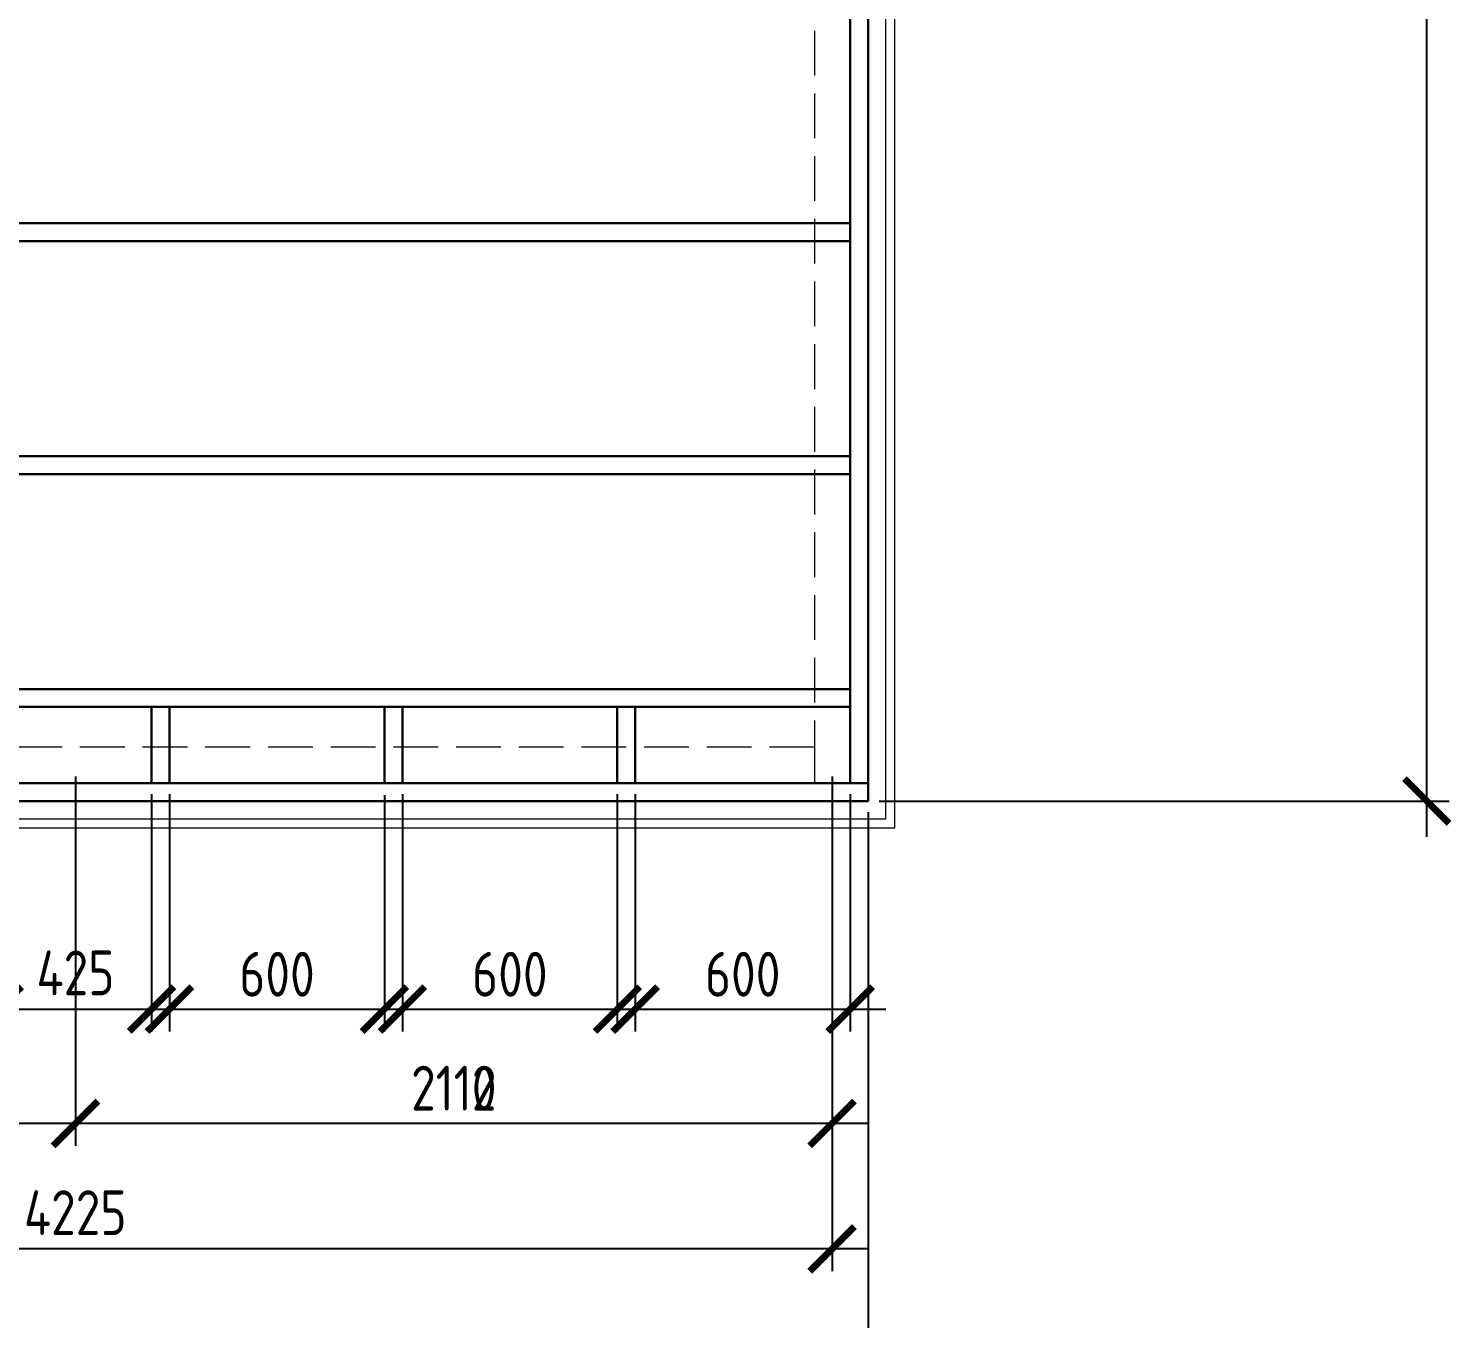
# Model space of a CAD drawing. Header units: millimetres. Extents: x 743280 to 1140305, y -337608 to -106611.
# Drawn here: x 983734 to 987707, y -287185 to -283584 of the extents above; entities that cross this region are included whole.
import ezdxf

# ---------------------------------------------------------------- set-up
doc = ezdxf.new("R2010")
doc.units = ezdxf.units.MM
doc.header["$PDMODE"] = 35
doc.linetypes.add('GOST2.303 4', pattern=[7, 5, -2, 0])
doc.layers.get('Defpoints').update_dxf_attribs({"color": 9})
for name, color, linetype, lineweight in [('НЕВИДИМЫЕ', 6, 'GOST2.303 4', 13), ('ОСНОВНЫЕ', 7, 'Continuous', 30), ('РАЗМЕРЫ', 42, 'Continuous', 13), ('СПДС_РАЗМЕРЫ', 42, 'Continuous', 13)]:
    doc.layers.add(name, color=color, linetype=linetype, lineweight=lineweight)
doc.styles.add('GOST 2.304', font='CS_Gost2304.shx')
doc.dimstyles.new('СПДС', dxfattribs={"dimtxt": 2.5, "dimasz": 2.5, "dimexe": 1.25, "dimexo": 0.625, "dimtad": 1, "dimdec": 0, "dimtxsty": 'GOST 2.304', "dimblk": 'ARCHTICK', "dimblk1": 'ARCHTICK', "dimblk2": 'ARCHTICK', "dimcen": 2.5, "dimdle": 2, "dimadec": 0, "dimazin": 2, "dimtfac": 0.75, "dimtdec": 4, "dimtmove": 1, "dimatfit": 3, "dimfxl": 1, "dimtolj": 1, "dimarcsym": 1})

# ---------------------------------------------------------------- blocks, each defined once
blk = doc.blocks.new('_ArchTick')
at = {"color": 0, "linetype": 'ByBlock', "const_width": 0.15}
blk.add_lwpolyline([(-0.5, -0.5), (0.5, 0.5)], dxfattribs=at)
blk = doc.blocks.new('*D298')
at = {"layer": 'Defpoints', "color": 0, "transparency": 16777216}
for p in [(981752.7, -285640.2), (985977.7, -285640.2), (981752.7, -286990.2)]:
    blk.add_point(p, dxfattribs=at)
at = {"layer": 'РАЗМЕРЫ', "color": 0, "lineweight": -2, "transparency": 16777216}
for p, q in [((981752.7, -285671.4), (981752.7, -287052.7)), ((985977.7, -285671.4), (985977.7, -287052.7)), ((986077.7, -286990.2), (981652.7, -286990.2))]:
    blk.add_line(p, q, dxfattribs=at)
at = {"layer": 'РАЗМЕРЫ', "color": 0, "lineweight": -2, "transparency": 16777216, "xscale": 125, "yscale": 125, "zscale": 125, "rotation": 180}
blk.add_blockref('_ArchTick', (981752.7, -286990.2), dxfattribs=at)
at = {"layer": 'РАЗМЕРЫ', "color": 0, "lineweight": -2, "transparency": 16777216, "xscale": 125, "yscale": 125, "zscale": 125}
blk.add_blockref('_ArchTick', (985977.7, -286990.2), dxfattribs=at)
at = {"layer": 'РАЗМЕРЫ', "color": 0, "transparency": 16777216, "insert": (983865.2, -286889), "char_height": 125, "attachment_point": 5, "style": 'GOST 2.304'}
blk.add_mtext('\\A1;4225', dxfattribs=at)
blk = doc.blocks.new('*D299')
at = {"layer": 'Defpoints', "color": 0, "transparency": 16777216}
for p in [(981752.7, -285640.2), (983865.7, -285640.2), (981752.7, -286640.2)]:
    blk.add_point(p, dxfattribs=at)
at = {"layer": 'РАЗМЕРЫ', "color": 0, "lineweight": -2, "transparency": 16777216}
for p, q in [((981752.7, -285671.4), (981752.7, -286702.7)), ((983865.7, -285671.4), (983865.7, -286702.7)), ((983965.7, -286640.2), (981652.7, -286640.2))]:
    blk.add_line(p, q, dxfattribs=at)
at = {"layer": 'РАЗМЕРЫ', "color": 0, "lineweight": -2, "transparency": 16777216, "xscale": 125, "yscale": 125, "zscale": 125, "rotation": 180}
blk.add_blockref('_ArchTick', (981752.7, -286640.2), dxfattribs=at)
at = {"layer": 'РАЗМЕРЫ', "color": 0, "lineweight": -2, "transparency": 16777216, "xscale": 125, "yscale": 125, "zscale": 125}
blk.add_blockref('_ArchTick', (983865.7, -286640.2), dxfattribs=at)
at = {"layer": 'РАЗМЕРЫ', "color": 0, "transparency": 16777216, "insert": (982809.2, -286539), "char_height": 125, "attachment_point": 5, "style": 'GOST 2.304'}
blk.add_mtext('\\A1;2115', dxfattribs=at)
blk = doc.blocks.new('*D300')
at = {"layer": 'Defpoints', "color": 0, "transparency": 16777216}
for p in [(983865.7, -285640.2), (985977.7, -285640.2), (983865.7, -286640.2)]:
    blk.add_point(p, dxfattribs=at)
at = {"layer": 'РАЗМЕРЫ', "color": 0, "lineweight": -2, "transparency": 16777216}
for p, q in [((983865.7, -285671.4), (983865.7, -286702.7)), ((985977.7, -285671.4), (985977.7, -286702.7)), ((986077.7, -286640.2), (983765.7, -286640.2))]:
    blk.add_line(p, q, dxfattribs=at)
at = {"layer": 'РАЗМЕРЫ', "color": 0, "lineweight": -2, "transparency": 16777216, "xscale": 125, "yscale": 125, "zscale": 125, "rotation": 180}
blk.add_blockref('_ArchTick', (983865.7, -286640.2), dxfattribs=at)
at = {"layer": 'РАЗМЕРЫ', "color": 0, "lineweight": -2, "transparency": 16777216, "xscale": 125, "yscale": 125, "zscale": 125}
blk.add_blockref('_ArchTick', (985977.7, -286640.2), dxfattribs=at)
at = {"layer": 'РАЗМЕРЫ', "color": 0, "transparency": 16777216, "insert": (984921.7, -286541.6), "char_height": 125, "attachment_point": 5, "style": 'GOST 2.304'}
blk.add_mtext('\\A1;2110', dxfattribs=at)
blk = doc.blocks.new('*D305')
at = {"layer": 'Defpoints', "color": 0, "transparency": 16777216}
for p in [(981752.7, -285640.2), (985977.7, -285640.2), (981752.7, -286990.2)]:
    blk.add_point(p, dxfattribs=at)
at = {"layer": 'РАЗМЕРЫ', "color": 0, "lineweight": -2, "transparency": 16777216}
for p, q in [((981752.7, -285671.4), (981752.7, -287052.7)), ((985977.7, -285671.4), (985977.7, -287052.7)), ((986077.7, -286990.2), (981652.7, -286990.2))]:
    blk.add_line(p, q, dxfattribs=at)
at = {"layer": 'РАЗМЕРЫ', "color": 0, "lineweight": -2, "transparency": 16777216, "xscale": 125, "yscale": 125, "zscale": 125, "rotation": 180}
blk.add_blockref('_ArchTick', (981752.7, -286990.2), dxfattribs=at)
at = {"layer": 'РАЗМЕРЫ', "color": 0, "lineweight": -2, "transparency": 16777216, "xscale": 125, "yscale": 125, "zscale": 125}
blk.add_blockref('_ArchTick', (985977.7, -286990.2), dxfattribs=at)
at = {"layer": 'РАЗМЕРЫ', "color": 0, "transparency": 16777216, "insert": (983865.2, -286889), "char_height": 125, "attachment_point": 5, "style": 'GOST 2.304'}
blk.add_mtext('\\A1;4225', dxfattribs=at)
blk = doc.blocks.new('*D306')
at = {"layer": 'Defpoints', "color": 0, "transparency": 16777216}
for p in [(981752.7, -285640.2), (983865.7, -285640.2), (981752.7, -286640.2)]:
    blk.add_point(p, dxfattribs=at)
at = {"layer": 'РАЗМЕРЫ', "color": 0, "lineweight": -2, "transparency": 16777216}
for p, q in [((981752.7, -285671.4), (981752.7, -286702.7)), ((983865.7, -285671.4), (983865.7, -286702.7)), ((983965.7, -286640.2), (981652.7, -286640.2))]:
    blk.add_line(p, q, dxfattribs=at)
at = {"layer": 'РАЗМЕРЫ', "color": 0, "lineweight": -2, "transparency": 16777216, "xscale": 125, "yscale": 125, "zscale": 125, "rotation": 180}
blk.add_blockref('_ArchTick', (981752.7, -286640.2), dxfattribs=at)
at = {"layer": 'РАЗМЕРЫ', "color": 0, "lineweight": -2, "transparency": 16777216, "xscale": 125, "yscale": 125, "zscale": 125}
blk.add_blockref('_ArchTick', (983865.7, -286640.2), dxfattribs=at)
at = {"layer": 'РАЗМЕРЫ', "color": 0, "transparency": 16777216, "insert": (982809.2, -286539), "char_height": 125, "attachment_point": 5, "style": 'GOST 2.304'}
blk.add_mtext('\\A1;2113', dxfattribs=at)
blk = doc.blocks.new('*D307')
at = {"layer": 'Defpoints', "color": 0, "transparency": 16777216}
for p in [(983865.7, -285640.2), (985977.7, -285640.2), (983865.7, -286640.2)]:
    blk.add_point(p, dxfattribs=at)
at = {"layer": 'РАЗМЕРЫ', "color": 0, "lineweight": -2, "transparency": 16777216}
for p, q in [((983865.7, -285671.4), (983865.7, -286702.7)), ((985977.7, -285671.4), (985977.7, -286702.7)), ((986077.7, -286640.2), (983765.7, -286640.2))]:
    blk.add_line(p, q, dxfattribs=at)
at = {"layer": 'РАЗМЕРЫ', "color": 0, "lineweight": -2, "transparency": 16777216, "xscale": 125, "yscale": 125, "zscale": 125, "rotation": 180}
blk.add_blockref('_ArchTick', (983865.7, -286640.2), dxfattribs=at)
at = {"layer": 'РАЗМЕРЫ', "color": 0, "lineweight": -2, "transparency": 16777216, "xscale": 125, "yscale": 125, "zscale": 125}
blk.add_blockref('_ArchTick', (985977.7, -286640.2), dxfattribs=at)
at = {"layer": 'РАЗМЕРЫ', "color": 0, "transparency": 16777216, "insert": (984921.7, -286541.6), "char_height": 125, "attachment_point": 5, "style": 'GOST 2.304'}
blk.add_mtext('\\A1;2112', dxfattribs=at)
blk = doc.blocks.new('*D264')
at = {"layer": 'Defpoints', "color": 0, "transparency": 16777216}
for p in [(981752.7, -285640.2), (985977.7, -285640.2), (981752.7, -286990.2)]:
    blk.add_point(p, dxfattribs=at)
at = {"layer": 'РАЗМЕРЫ', "color": 0, "lineweight": -2, "transparency": 16777216}
for p, q in [((981752.7, -285671.4), (981752.7, -287052.7)), ((985977.7, -285671.4), (985977.7, -287052.7)), ((986077.7, -286990.2), (981652.7, -286990.2))]:
    blk.add_line(p, q, dxfattribs=at)
at = {"layer": 'РАЗМЕРЫ', "color": 0, "lineweight": -2, "transparency": 16777216, "xscale": 125, "yscale": 125, "zscale": 125, "rotation": 180}
blk.add_blockref('_ArchTick', (981752.7, -286990.2), dxfattribs=at)
at = {"layer": 'РАЗМЕРЫ', "color": 0, "lineweight": -2, "transparency": 16777216, "xscale": 125, "yscale": 125, "zscale": 125}
blk.add_blockref('_ArchTick', (985977.7, -286990.2), dxfattribs=at)
at = {"layer": 'РАЗМЕРЫ', "color": 0, "transparency": 16777216, "insert": (983865.2, -286889), "char_height": 125, "attachment_point": 5, "style": 'GOST 2.304'}
blk.add_mtext('\\A1;4225', dxfattribs=at)
blk = doc.blocks.new('*D265')
at = {"layer": 'Defpoints', "color": 0, "transparency": 16777216}
for p in [(983865.7, -285640.2), (985977.7, -285640.2), (983865.7, -286640.2)]:
    blk.add_point(p, dxfattribs=at)
at = {"layer": 'РАЗМЕРЫ', "color": 0, "lineweight": -2, "transparency": 16777216}
for p, q in [((983865.7, -285671.4), (983865.7, -286702.7)), ((985977.7, -285671.4), (985977.7, -286702.7)), ((986077.7, -286640.2), (983765.7, -286640.2))]:
    blk.add_line(p, q, dxfattribs=at)
at = {"layer": 'РАЗМЕРЫ', "color": 0, "lineweight": -2, "transparency": 16777216, "xscale": 125, "yscale": 125, "zscale": 125, "rotation": 180}
blk.add_blockref('_ArchTick', (983865.7, -286640.2), dxfattribs=at)
at = {"layer": 'РАЗМЕРЫ', "color": 0, "lineweight": -2, "transparency": 16777216, "xscale": 125, "yscale": 125, "zscale": 125}
blk.add_blockref('_ArchTick', (985977.7, -286640.2), dxfattribs=at)
at = {"layer": 'РАЗМЕРЫ', "color": 0, "transparency": 16777216, "insert": (984921.7, -286541.6), "char_height": 125, "attachment_point": 5, "style": 'GOST 2.304'}
blk.add_mtext('\\A1;2112', dxfattribs=at)
blk = doc.blocks.new('*D395')
at = {"layer": 'Defpoints', "color": 0, "transparency": 16777216}
for p in [(981752.7, -285640.2), (985977.7, -285640.2), (981752.7, -286990.2)]:
    blk.add_point(p, dxfattribs=at)
at = {"layer": 'РАЗМЕРЫ', "color": 0, "lineweight": -2, "transparency": 16777216}
for p, q in [((981752.7, -285671.4), (981752.7, -287052.7)), ((985977.7, -285671.4), (985977.7, -287052.7)), ((986077.7, -286990.2), (981652.7, -286990.2))]:
    blk.add_line(p, q, dxfattribs=at)
at = {"layer": 'РАЗМЕРЫ', "color": 0, "lineweight": -2, "transparency": 16777216, "xscale": 125, "yscale": 125, "zscale": 125, "rotation": 180}
blk.add_blockref('_ArchTick', (981752.7, -286990.2), dxfattribs=at)
at = {"layer": 'РАЗМЕРЫ', "color": 0, "lineweight": -2, "transparency": 16777216, "xscale": 125, "yscale": 125, "zscale": 125}
blk.add_blockref('_ArchTick', (985977.7, -286990.2), dxfattribs=at)
at = {"layer": 'РАЗМЕРЫ', "color": 0, "transparency": 16777216, "insert": (983865.2, -286889), "char_height": 125, "attachment_point": 5, "style": 'GOST 2.304'}
blk.add_mtext('\\A1;4225', dxfattribs=at)
blk = doc.blocks.new('*D396')
at = {"layer": 'Defpoints', "color": 0, "transparency": 16777216}
for p in [(983865.7, -285640.2), (985977.7, -285640.2), (983865.7, -286640.2)]:
    blk.add_point(p, dxfattribs=at)
at = {"layer": 'РАЗМЕРЫ', "color": 0, "lineweight": -2, "transparency": 16777216}
for p, q in [((983865.7, -285671.4), (983865.7, -286702.7)), ((985977.7, -285671.4), (985977.7, -286702.7)), ((986077.7, -286640.2), (983765.7, -286640.2))]:
    blk.add_line(p, q, dxfattribs=at)
at = {"layer": 'РАЗМЕРЫ', "color": 0, "lineweight": -2, "transparency": 16777216, "xscale": 125, "yscale": 125, "zscale": 125, "rotation": 180}
blk.add_blockref('_ArchTick', (983865.7, -286640.2), dxfattribs=at)
at = {"layer": 'РАЗМЕРЫ', "color": 0, "lineweight": -2, "transparency": 16777216, "xscale": 125, "yscale": 125, "zscale": 125}
blk.add_blockref('_ArchTick', (985977.7, -286640.2), dxfattribs=at)
at = {"layer": 'РАЗМЕРЫ', "color": 0, "transparency": 16777216, "insert": (984921.7, -286541.6), "char_height": 125, "attachment_point": 5, "style": 'GOST 2.304'}
blk.add_mtext('\\A1;2112', dxfattribs=at)
blk = doc.blocks.new('*D435')
at = {"layer": 'Defpoints', "color": 0, "ltscale": 50, "transparency": 16777216}
for p in [(983653.2, -285690.2), (984078.2, -285690.2), (984078.2, -286321)]:
    blk.add_point(p, dxfattribs=at)
at = {"layer": 'СПДС_РАЗМЕРЫ', "color": 0, "lineweight": -2, "ltscale": 50, "transparency": 16777216}
for p, q in [((983653.2, -285721.4), (983653.2, -286383.5)), ((984078.2, -285721.4), (984078.2, -286383.5)), ((983553.2, -286321), (984178.2, -286321))]:
    blk.add_line(p, q, dxfattribs=at)
at = {"layer": 'СПДС_РАЗМЕРЫ', "color": 0, "lineweight": -2, "ltscale": 50, "transparency": 16777216, "xscale": 125, "yscale": 125, "zscale": 125, "rotation": 180}
blk.add_blockref('_ArchTick', (983653.2, -286321), dxfattribs=at)
at = {"layer": 'СПДС_РАЗМЕРЫ', "color": 0, "lineweight": -2, "ltscale": 50, "transparency": 16777216, "xscale": 125, "yscale": 125, "zscale": 125}
blk.add_blockref('_ArchTick', (984078.2, -286321), dxfattribs=at)
at = {"layer": 'СПДС_РАЗМЕРЫ', "color": 0, "ltscale": 50, "transparency": 16777216, "insert": (983865.7, -286219.8), "char_height": 125, "attachment_point": 5, "style": 'GOST 2.304'}
blk.add_mtext('\\A1;425', dxfattribs=at)
blk = doc.blocks.new('*D436')
at = {"layer": 'Defpoints', "color": 0, "ltscale": 50, "transparency": 16777216}
for p in [(984128.2, -285690.2), (984728.2, -285692.4), (984728.2, -286321)]:
    blk.add_point(p, dxfattribs=at)
at = {"layer": 'СПДС_РАЗМЕРЫ', "color": 0, "lineweight": -2, "ltscale": 50, "transparency": 16777216}
for p, q in [((984128.2, -285721.4), (984128.2, -286383.5)), ((984728.2, -285723.7), (984728.2, -286383.5)), ((984028.2, -286321), (984828.2, -286321))]:
    blk.add_line(p, q, dxfattribs=at)
at = {"layer": 'СПДС_РАЗМЕРЫ', "color": 0, "lineweight": -2, "ltscale": 50, "transparency": 16777216, "xscale": 125, "yscale": 125, "zscale": 125, "rotation": 180}
blk.add_blockref('_ArchTick', (984128.2, -286321), dxfattribs=at)
at = {"layer": 'СПДС_РАЗМЕРЫ', "color": 0, "lineweight": -2, "ltscale": 50, "transparency": 16777216, "xscale": 125, "yscale": 125, "zscale": 125}
blk.add_blockref('_ArchTick', (984728.2, -286321), dxfattribs=at)
at = {"layer": 'СПДС_РАЗМЕРЫ', "color": 0, "ltscale": 50, "transparency": 16777216, "insert": (984428.2, -286223.6), "char_height": 125, "attachment_point": 5, "style": 'GOST 2.304'}
blk.add_mtext('\\A1;600', dxfattribs=at)
blk = doc.blocks.new('*D437')
at = {"layer": 'Defpoints', "color": 0, "ltscale": 50, "transparency": 16777216}
for p in [(984778.2, -285690.2), (985378.2, -285690.2), (985378.2, -286321)]:
    blk.add_point(p, dxfattribs=at)
at = {"layer": 'СПДС_РАЗМЕРЫ', "color": 0, "lineweight": -2, "ltscale": 50, "transparency": 16777216}
for p, q in [((984778.2, -285721.4), (984778.2, -286383.5)), ((985378.2, -285721.4), (985378.2, -286383.5)), ((984678.2, -286321), (985478.2, -286321))]:
    blk.add_line(p, q, dxfattribs=at)
at = {"layer": 'СПДС_РАЗМЕРЫ', "color": 0, "lineweight": -2, "ltscale": 50, "transparency": 16777216, "xscale": 125, "yscale": 125, "zscale": 125, "rotation": 180}
blk.add_blockref('_ArchTick', (984778.2, -286321), dxfattribs=at)
at = {"layer": 'СПДС_РАЗМЕРЫ', "color": 0, "lineweight": -2, "ltscale": 50, "transparency": 16777216, "xscale": 125, "yscale": 125, "zscale": 125}
blk.add_blockref('_ArchTick', (985378.2, -286321), dxfattribs=at)
at = {"layer": 'СПДС_РАЗМЕРЫ', "color": 0, "ltscale": 50, "transparency": 16777216, "insert": (985078.2, -286223.6), "char_height": 125, "attachment_point": 5, "style": 'GOST 2.304'}
blk.add_mtext('\\A1;600', dxfattribs=at)
blk = doc.blocks.new('*D438')
at = {"layer": 'Defpoints', "color": 0, "ltscale": 50, "transparency": 16777216}
for p in [(985428.2, -285690.2), (986028.2, -285690.2), (986028.2, -286321)]:
    blk.add_point(p, dxfattribs=at)
at = {"layer": 'СПДС_РАЗМЕРЫ', "color": 0, "lineweight": -2, "ltscale": 50, "transparency": 16777216}
for p, q in [((985428.2, -285721.4), (985428.2, -286383.5)), ((986028.2, -285721.4), (986028.2, -286383.5)), ((985328.2, -286321), (986128.2, -286321))]:
    blk.add_line(p, q, dxfattribs=at)
at = {"layer": 'СПДС_РАЗМЕРЫ', "color": 0, "lineweight": -2, "ltscale": 50, "transparency": 16777216, "xscale": 125, "yscale": 125, "zscale": 125, "rotation": 180}
blk.add_blockref('_ArchTick', (985428.2, -286321), dxfattribs=at)
at = {"layer": 'СПДС_РАЗМЕРЫ', "color": 0, "lineweight": -2, "ltscale": 50, "transparency": 16777216, "xscale": 125, "yscale": 125, "zscale": 125}
blk.add_blockref('_ArchTick', (986028.2, -286321), dxfattribs=at)
at = {"layer": 'СПДС_РАЗМЕРЫ', "color": 0, "ltscale": 50, "transparency": 16777216, "insert": (985728.2, -286223.6), "char_height": 125, "attachment_point": 5, "style": 'GOST 2.304'}
blk.add_mtext('\\A1;600', dxfattribs=at)
blk = doc.blocks.new('*D446')
at = {"layer": 'Defpoints', "color": 0, "ltscale": 50, "transparency": 16777216}
for p in [(981653.2, -285715.2), (986078.2, -285740.2), (986078.2, -288979.4)]:
    blk.add_point(p, dxfattribs=at)
at = {"layer": 'СПДС_РАЗМЕРЫ', "color": 0, "lineweight": -2, "ltscale": 50, "transparency": 16777216}
for p, q in [((981653.2, -285746.4), (981653.2, -289041.9)), ((986078.2, -285771.4), (986078.2, -289041.9)), ((981553.2, -288979.4), (986178.2, -288979.4))]:
    blk.add_line(p, q, dxfattribs=at)
at = {"layer": 'СПДС_РАЗМЕРЫ', "color": 0, "lineweight": -2, "ltscale": 50, "transparency": 16777216, "xscale": 125, "yscale": 125, "zscale": 125, "rotation": 180}
blk.add_blockref('_ArchTick', (981653.2, -288979.4), dxfattribs=at)
at = {"layer": 'СПДС_РАЗМЕРЫ', "color": 0, "lineweight": -2, "ltscale": 50, "transparency": 16777216, "xscale": 125, "yscale": 125, "zscale": 125}
blk.add_blockref('_ArchTick', (986078.2, -288979.4), dxfattribs=at)
at = {"layer": 'СПДС_РАЗМЕРЫ', "color": 0, "ltscale": 50, "transparency": 16777216, "insert": (983865.7, -288878.2), "char_height": 125, "attachment_point": 5, "style": 'GOST 2.304'}
blk.add_mtext('\\A1;4425', dxfattribs=at)
blk = doc.blocks.new('*D447')
at = {"layer": 'Defpoints', "color": 0, "ltscale": 50, "transparency": 16777216}
for p in [(986078.2, -279765.2), (987637.8, -279765.2), (986078.2, -285740.2)]:
    blk.add_point(p, dxfattribs=at)
at = {"layer": 'СПДС_РАЗМЕРЫ', "color": 0, "lineweight": -2, "ltscale": 50, "transparency": 16777216}
for p, q in [((987637.8, -285840.2), (987637.8, -279665.2)), ((986109.5, -279765.2), (987700.3, -279765.2)), ((986109.5, -285740.2), (987700.3, -285740.2))]:
    blk.add_line(p, q, dxfattribs=at)
at = {"layer": 'СПДС_РАЗМЕРЫ', "color": 0, "lineweight": -2, "ltscale": 50, "transparency": 16777216, "xscale": 125, "yscale": 125, "zscale": 125}
for p, rotation in [((987637.8, -279765.2), 90), ((987637.8, -285740.2), 270)]:
    blk.add_blockref('_ArchTick', p, dxfattribs=dict(at, rotation=rotation))
at = {"layer": 'СПДС_РАЗМЕРЫ', "color": 0, "ltscale": 50, "transparency": 16777216, "insert": (987540.4, -282752.7), "char_height": 125, "attachment_point": 5, "rotation": 90, "style": 'GOST 2.304'}
blk.add_mtext('\\A1;5975', dxfattribs=at)

msp = doc.modelspace()

# ---------------------------------------------------------------- linework, layer by layer
at = {"layer": 'НЕВИДИМЫЕ', "ltscale": 25}
msp.add_line((985928.2, -285590.2), (985928.2, -285690.2), dxfattribs=at)
msp.add_lwpolyline([(985928.2, -285590.2), (981803.2, -285590.2), (981803.2, -279915.2), (985928.2, -279915.2)], close=True, dxfattribs=at)
at = {"layer": 'ОСНОВНЫЕ', "ltscale": 100}
for p, q in [((986028.2, -285690.2), (986028.2, -279815.2)), ((984078.2, -285692.4), (984078.2, -285477.7)), ((984128.2, -285692.4), (984128.2, -285477.7)), ((984728.2, -285692.4), (984728.2, -285477.7)), ((984778.2, -285692.4), (984778.2, -285477.7)), ((985378.2, -285692.4), (985378.2, -285477.7)), ((985428.2, -285692.4), (985428.2, -285477.7))]:
    msp.add_line(p, q, dxfattribs=at)
for points in [[(981653.2, -279765.2), (986078.2, -279765.2), (986078.2, -285740.2), (981653.2, -285740.2)], [(981703.2, -284127.7), (986028.2, -284127.7), (986028.2, -284177.7), (981703.2, -284177.7)], [(981703.2, -284777.7), (986028.2, -284777.7), (986028.2, -284827.7), (981703.2, -284827.7)], [(981703.2, -285427.7), (986028.2, -285427.7), (986028.2, -285477.7), (981703.2, -285477.7)], [(981653.2, -285740.2), (986078.2, -285740.2), (986078.2, -285690.2), (981653.2, -285690.2)]]:
    msp.add_lwpolyline(points, close=True, dxfattribs=at)
at = {"layer": 'РАЗМЕРЫ', "ltscale": 50}
for points in [[(981578.2, -285815.2), (986153.2, -285815.2), (986153.2, -279690.2), (981578.2, -279690.2)], [(981603.2, -285790.2), (986128.2, -285790.2), (986128.2, -279715.2), (981603.2, -279715.2)], [(981653.2, -285740.2), (986078.2, -285740.2), (986078.2, -279765.2), (981653.2, -279765.2)]]:
    msp.add_lwpolyline(points, close=True, dxfattribs=at)

# ---------------------------------------------------------------- dimensions: what is measured, and where the dimension line sits
at = {"layer": 'РАЗМЕРЫ'}
for base, p1, p2, override, picture, middle in [((981752.7, -286990.2), (985977.7, -285640.2), (981752.7, -285640.2), {"dimscale": 50, "dimlfac": 1, "dimtxsty": 'GOST 2.304', "dimblk1": 'ArchTick', "dimblk2": 'ArchTick', "dimsah": 1, "dimtolj": 1}, '*D298', (983865.2, -286889)), ((981752.7, -286640.2), (983865.7, -285640.2), (981752.7, -285640.2), {"dimscale": 50, "dimlfac": 1, "dimrnd": 5, "dimtxsty": 'GOST 2.304', "dimblk1": 'ArchTick', "dimblk2": 'ArchTick', "dimsah": 1, "dimtolj": 1}, '*D299', (982809.2, -286539)), ((981752.7, -286990.2), (985977.7, -285640.2), (981752.7, -285640.2), {"dimscale": 50}, '*D305', (983865.2, -286889)), ((981752.7, -286640.2), (983865.7, -285640.2), (981752.7, -285640.2), {"dimscale": 50}, '*D306', (982809.2, -286539)), ((981752.7, -286990.2), (985977.7, -285640.2), (981752.7, -285640.2), {"dimscale": 50}, '*D264', (983865.2, -286889)), ((981752.7, -286990.2), (985977.7, -285640.2), (981752.7, -285640.2), {"dimscale": 50}, '*D395', (983865.2, -286889)), ((983865.7, -286640.2), (985977.7, -285640.2), (983865.7, -285640.2), {"dimscale": 50, "dimlfac": 1, "dimrnd": 5, "dimtxsty": 'GOST 2.304', "dimblk1": 'ArchTick', "dimblk2": 'ArchTick', "dimsah": 1, "dimtolj": 1}, '*D300', (984921.7, -286541.6)), ((983865.7, -286640.2), (985977.7, -285640.2), (983865.7, -285640.2), {"dimscale": 50}, '*D307', (984921.7, -286541.6)), ((983865.7, -286640.2), (985977.7, -285640.2), (983865.7, -285640.2), {"dimscale": 50}, '*D265', (984921.7, -286541.6)), ((983865.7, -286640.2), (985977.7, -285640.2), (983865.7, -285640.2), {"dimscale": 50}, '*D396', (984921.7, -286541.6))]:
    dim = msp.add_linear_dim(base=base, p1=p1, p2=p2, dimstyle='СПДС', override=override, dxfattribs=at)
    dim.commit()
    dim.dimension.update_dxf_attribs({"geometry": picture, "text_midpoint": middle})
at = {"layer": 'СПДС_РАЗМЕРЫ', "ltscale": 50}
dim = msp.add_linear_dim(base=(987637.8, -279765.2), p1=(986078.2, -285740.2), p2=(986078.2, -279765.2), angle=90, dimstyle='СПДС', override={"dimscale": 50}, dxfattribs=at)
dim.commit()
dim.dimension.update_dxf_attribs({"geometry": '*D447', "text_midpoint": (987540.4, -282752.7)})
for base, p1, p2, picture, middle in [((984078.2, -286321), (983653.2, -285690.2), (984078.2, -285690.2), '*D435', (983865.7, -286219.8)), ((984728.2, -286321), (984128.2, -285690.2), (984728.2, -285692.4), '*D436', (984428.2, -286223.6)), ((985378.2, -286321), (984778.2, -285690.2), (985378.2, -285690.2), '*D437', (985078.2, -286223.6)), ((986028.2, -286321), (985428.2, -285690.2), (986028.2, -285690.2), '*D438', (985728.2, -286223.6)), ((986078.2, -288979.4), (981653.2, -285715.2), (986078.2, -285740.2), '*D446', (983865.7, -288878.2))]:
    dim = msp.add_linear_dim(base=base, p1=p1, p2=p2, dimstyle='СПДС', override={"dimscale": 50}, dxfattribs=at)
    dim.commit()
    dim.dimension.update_dxf_attribs({"geometry": picture, "text_midpoint": middle})

doc.saveas('drawing.dxf')
